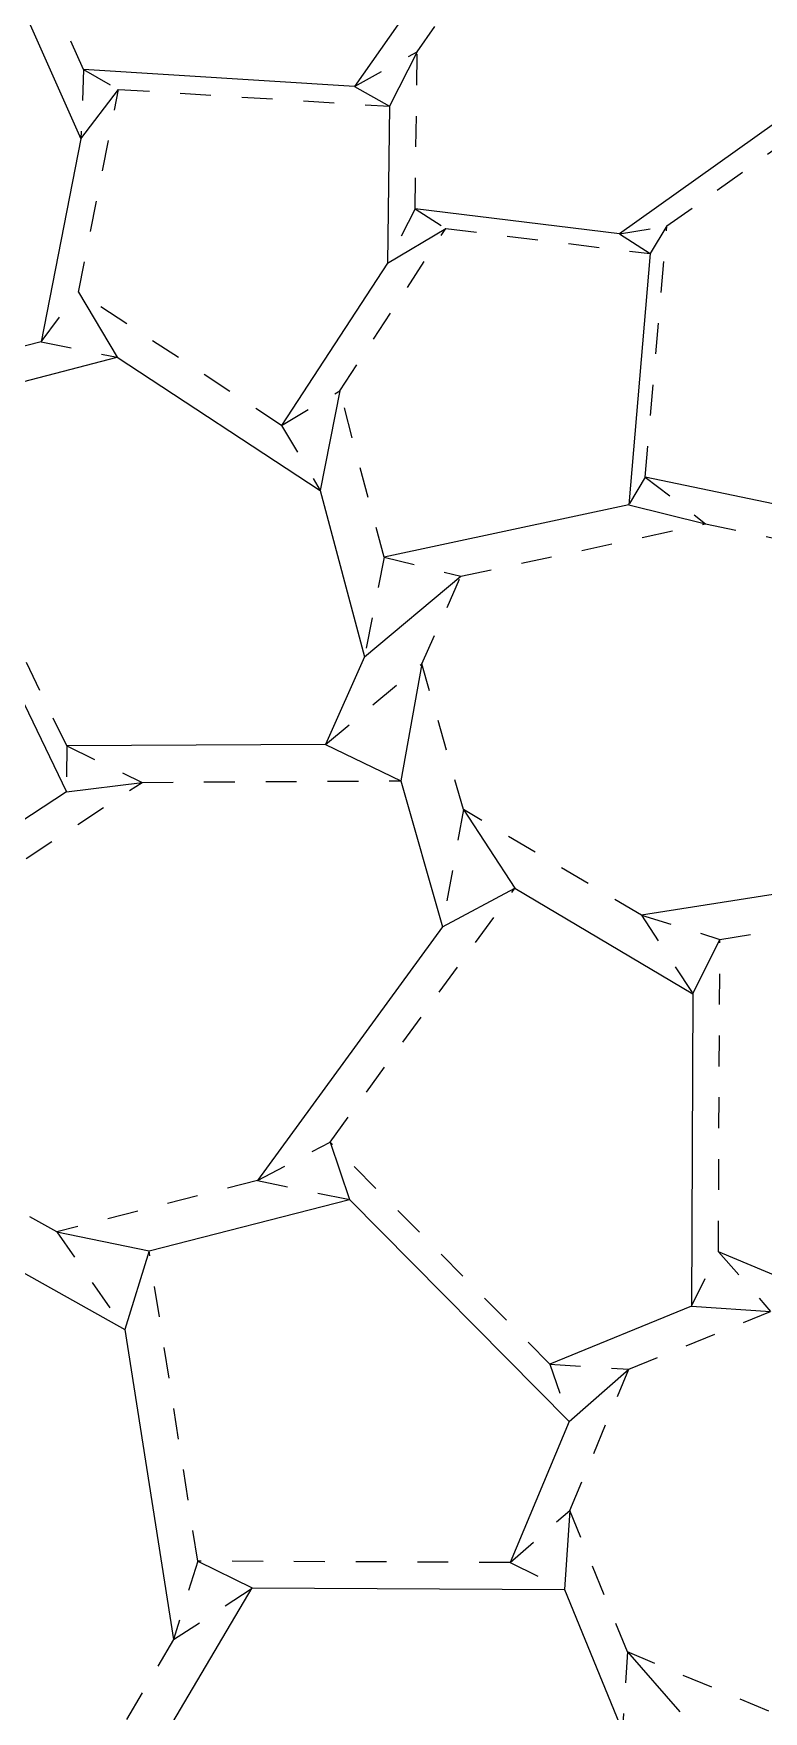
# Model space of a CAD drawing. Extents: x -8 to 221, y -288 to -9.
# Drawn here: x 81.3 to 106.3, y -159.8 to -102.3 of the extents above; entities that cross this region are included whole.
import ezdxf

# ---------------------------------------------------------------- set-up
doc = ezdxf.new("R2010")
doc.units = 0
for name, pattern in [('AI-LINETYPE-100', [2.116667, 1.058333, -1.058333]), ('AI-LINETYPE-103', [2.116667, 1.058333, -1.058333]), ('AI-LINETYPE-124', [2.116667, 1.058333, -1.058333]), ('AI-LINETYPE-125', [2.116667, 1.058333, -1.058333]), ('AI-LINETYPE-127', [2.116667, 1.058333, -1.058333]), ('AI-LINETYPE-128', [2.116667, 1.058333, -1.058333]), ('AI-LINETYPE-137', [2.116667, 1.058333, -1.058333]), ('AI-LINETYPE-138', [2.116667, 1.058333, -1.058333]), ('AI-LINETYPE-145', [2.116667, 1.058333, -1.058333]), ('AI-LINETYPE-158', [2.116667, 1.058333, -1.058333]), ('AI-LINETYPE-159', [2.116667, 1.058333, -1.058333]), ('AI-LINETYPE-160', [2.116667, 1.058333, -1.058333]), ('AI-LINETYPE-161', [2.116667, 1.058333, -1.058333]), ('AI-LINETYPE-22', [2.116667, 1.058333, -1.058333]), ('AI-LINETYPE-24', [2.116667, 1.058333, -1.058333]), ('AI-LINETYPE-35', [2.116667, 1.058333, -1.058333]), ('AI-LINETYPE-353', [2.116667, 1.058333, -1.058333]), ('AI-LINETYPE-354', [2.116667, 1.058333, -1.058333]), ('AI-LINETYPE-355', [2.116667, 1.058333, -1.058333]), ('AI-LINETYPE-356', [2.116667, 1.058333, -1.058333]), ('AI-LINETYPE-357', [2.116667, 1.058333, -1.058333]), ('AI-LINETYPE-36', [2.116667, 1.058333, -1.058333]), ('AI-LINETYPE-365', [2.116667, 1.058333, -1.058333]), ('AI-LINETYPE-366', [2.116667, 1.058333, -1.058333]), ('AI-LINETYPE-367', [2.116667, 1.058333, -1.058333]), ('AI-LINETYPE-374', [2.116667, 1.058333, -1.058333]), ('AI-LINETYPE-375', [2.116667, 1.058333, -1.058333]), ('AI-LINETYPE-385', [2.116667, 1.058333, -1.058333]), ('AI-LINETYPE-386', [2.116667, 1.058333, -1.058333]), ('AI-LINETYPE-387', [2.116667, 1.058333, -1.058333]), ('AI-LINETYPE-388', [2.116667, 1.058333, -1.058333]), ('AI-LINETYPE-392', [2.116667, 1.058333, -1.058333]), ('AI-LINETYPE-393', [2.116667, 1.058333, -1.058333]), ('AI-LINETYPE-394', [2.116667, 1.058333, -1.058333]), ('AI-LINETYPE-41', [2.116667, 1.058333, -1.058333]), ('AI-LINETYPE-419', [2.116667, 1.058333, -1.058333]), ('AI-LINETYPE-42', [2.116667, 1.058333, -1.058333]), ('AI-LINETYPE-420', [2.116667, 1.058333, -1.058333]), ('AI-LINETYPE-421', [2.116667, 1.058333, -1.058333]), ('AI-LINETYPE-43', [2.116667, 1.058333, -1.058333]), ('AI-LINETYPE-436', [2.116667, 1.058333, -1.058333]), ('AI-LINETYPE-437', [2.116667, 1.058333, -1.058333]), ('AI-LINETYPE-438', [2.116667, 1.058333, -1.058333]), ('AI-LINETYPE-457', [2.116667, 1.058333, -1.058333]), ('AI-LINETYPE-458', [2.116667, 1.058333, -1.058333]), ('AI-LINETYPE-459', [2.116667, 1.058333, -1.058333]), ('AI-LINETYPE-463', [2.116667, 1.058333, -1.058333]), ('AI-LINETYPE-472', [2.116667, 1.058333, -1.058333]), ('AI-LINETYPE-473', [2.116667, 1.058333, -1.058333]), ('AI-LINETYPE-474', [2.116667, 1.058333, -1.058333]), ('AI-LINETYPE-483', [2.116667, 1.058333, -1.058333]), ('AI-LINETYPE-494', [2.116667, 1.058333, -1.058333]), ('AI-LINETYPE-52', [2.116667, 1.058333, -1.058333]), ('AI-LINETYPE-53', [2.116667, 1.058333, -1.058333]), ('AI-LINETYPE-54', [2.116667, 1.058333, -1.058333]), ('AI-LINETYPE-55', [2.116667, 1.058333, -1.058333]), ('AI-LINETYPE-56', [2.116667, 1.058333, -1.058333]), ('AI-LINETYPE-58', [2.116667, 1.058333, -1.058333]), ('AI-LINETYPE-82', [2.116667, 1.058333, -1.058333]), ('AI-LINETYPE-84', [2.116667, 1.058333, -1.058333]), ('AI-LINETYPE-85', [2.116667, 1.058333, -1.058333]), ('AI-LINETYPE-86', [2.116667, 1.058333, -1.058333]), ('AI-LINETYPE-87', [2.116667, 1.058333, -1.058333]), ('AI-LINETYPE-98', [2.116667, 1.058333, -1.058333]), ('AI-LINETYPE-99', [2.116667, 1.058333, -1.058333])]:
    doc.linetypes.add(name, pattern=pattern)
doc.layers.add('MOUNTAINLINE', color=7, linetype='CONTINUOUS')
doc.layers.add('VALLEYLINE', color=7, linetype='CONTINUOUS')

# ---------------------------------------------------------------- blocks, each defined once
blk = doc.blocks.new('BLOCK_29')
at = {"layer": 'VALLEYLINE', "color": 29}
blk.add_lwpolyline([(95.891, -99.01), (92.336, -104.088)], dxfattribs=at)
blk = doc.blocks.new('BLOCK_30')
at = {"layer": 'VALLEYLINE', "color": 29}
blk.add_lwpolyline([(92.336, -104.088), (83.045, -103.51)], dxfattribs=at)
blk = doc.blocks.new('BLOCK_31')
at = {"layer": 'VALLEYLINE', "color": 29}
blk.add_lwpolyline([(80.215, -99.709), (82.958, -105.891)], dxfattribs=at)
blk = doc.blocks.new('BLOCK_32')
at = {"layer": 'VALLEYLINE', "color": 29}
blk.add_lwpolyline([(82.958, -105.891), (81.59, -112.836)], dxfattribs=at)
blk = doc.blocks.new('BLOCK_37')
at = {"layer": 'VALLEYLINE', "color": 29}
blk.add_lwpolyline([(108.072, -104.406), (101.418, -109.137)], dxfattribs=at)
blk = doc.blocks.new('BLOCK_38')
at = {"layer": 'VALLEYLINE', "color": 29}
blk.add_lwpolyline([(101.418, -109.137), (94.41, -108.28)], dxfattribs=at)
blk = doc.blocks.new('BLOCK_45')
at = {"layer": 'VALLEYLINE', "color": 29}
blk.add_lwpolyline([(93.537, -104.77), (93.465, -110.15)], dxfattribs=at)
blk = doc.blocks.new('BLOCK_46')
at = {"layer": 'VALLEYLINE', "color": 29}
blk.add_lwpolyline([(93.465, -110.15), (89.835, -115.707)], dxfattribs=at)
blk = doc.blocks.new('BLOCK_56')
at = {"layer": 'VALLEYLINE', "color": 29}
blk.add_lwpolyline([(106.951, -118.443), (102.297, -117.474)], dxfattribs=at)
blk = doc.blocks.new('BLOCK_57')
at = {"layer": 'VALLEYLINE', "color": 29}
blk.add_lwpolyline([(102.466, -109.818), (101.729, -118.422)], dxfattribs=at)
blk = doc.blocks.new('BLOCK_58')
at = {"layer": 'VALLEYLINE', "color": 29}
blk.add_lwpolyline([(101.729, -118.422), (93.348, -120.22)], dxfattribs=at)
blk = doc.blocks.new('BLOCK_64')
at = {"layer": 'VALLEYLINE', "color": 29}
blk.add_lwpolyline([(84.201, -113.367), (91.157, -117.937)], dxfattribs=at)
blk = doc.blocks.new('BLOCK_65')
at = {"layer": 'VALLEYLINE', "color": 29}
blk.add_lwpolyline([(91.157, -117.937), (92.677, -123.638)], dxfattribs=at)
blk = doc.blocks.new('BLOCK_66')
at = {"layer": 'VALLEYLINE', "color": 29}
blk.add_lwpolyline([(92.677, -123.638), (91.339, -126.64)], dxfattribs=at)
blk = doc.blocks.new('BLOCK_67')
at = {"layer": 'VALLEYLINE', "color": 29}
blk.add_lwpolyline([(91.339, -126.64), (82.472, -126.688)], dxfattribs=at)
blk = doc.blocks.new('BLOCK_68')
at = {"layer": 'VALLEYLINE', "color": 29}
blk.add_lwpolyline([(76.953, -115.247), (84.201, -113.367)], dxfattribs=at)
blk = doc.blocks.new('BLOCK_76')
at = {"layer": 'VALLEYLINE', "color": 29}
blk.add_lwpolyline([(76.945, -116.819), (82.465, -128.26)], dxfattribs=at)
blk = doc.blocks.new('BLOCK_77')
at = {"layer": 'VALLEYLINE', "color": 29}
blk.add_lwpolyline([(82.465, -128.26), (78.489, -130.865)], dxfattribs=at)
blk = doc.blocks.new('BLOCK_91')
at = {"layer": 'VALLEYLINE', "color": 29}
blk.add_lwpolyline([(112.79, -130.815), (102.161, -132.483)], dxfattribs=at)
blk = doc.blocks.new('BLOCK_108')
at = {"layer": 'VALLEYLINE', "color": 29}
blk.add_lwpolyline([(93.923, -127.884), (95.343, -132.879)], dxfattribs=at)
blk = doc.blocks.new('BLOCK_109')
at = {"layer": 'VALLEYLINE', "color": 29}
blk.add_lwpolyline([(95.343, -132.879), (89.005, -141.575)], dxfattribs=at)
blk = doc.blocks.new('BLOCK_124')
at = {"layer": 'VALLEYLINE', "color": 29}
blk.add_lwpolyline([(97.831, -131.562), (103.931, -135.176)], dxfattribs=at)
blk = doc.blocks.new('BLOCK_125')
at = {"layer": 'VALLEYLINE', "color": 29}
blk.add_lwpolyline([(103.931, -135.176), (103.879, -145.879)], dxfattribs=at)
blk = doc.blocks.new('BLOCK_126')
at = {"layer": 'VALLEYLINE', "color": 29}
blk.add_lwpolyline([(103.879, -145.879), (99.026, -147.862)], dxfattribs=at)
blk = doc.blocks.new('BLOCK_134')
at = {"layer": 'VALLEYLINE', "color": 29}
blk.add_lwpolyline([(109.635, -146.044), (104.801, -144.015)], dxfattribs=at)
blk = doc.blocks.new('BLOCK_142')
at = {"layer": 'VALLEYLINE', "color": 29}
blk.add_lwpolyline([(92.161, -142.228), (99.693, -149.832)], dxfattribs=at)
blk = doc.blocks.new('BLOCK_143')
at = {"layer": 'VALLEYLINE', "color": 29}
blk.add_lwpolyline([(99.693, -149.832), (97.664, -154.665)], dxfattribs=at)
blk = doc.blocks.new('BLOCK_144')
at = {"layer": 'VALLEYLINE', "color": 29}
blk.add_lwpolyline([(85.293, -143.985), (92.161, -142.228)], dxfattribs=at)
blk = doc.blocks.new('BLOCK_154')
at = {"layer": 'VALLEYLINE', "color": 29}
blk.add_lwpolyline([(79.929, -144.148), (84.464, -146.676)], dxfattribs=at)
blk = doc.blocks.new('BLOCK_155')
at = {"layer": 'VALLEYLINE', "color": 29}
blk.add_lwpolyline([(84.464, -146.676), (86.133, -157.306)], dxfattribs=at)
blk = doc.blocks.new('BLOCK_173')
at = {"layer": 'VALLEYLINE', "color": 29}
blk.add_lwpolyline([(99.528, -155.587), (101.511, -160.44)], dxfattribs=at)
blk = doc.blocks.new('BLOCK_174')
at = {"layer": 'VALLEYLINE', "color": 29}
blk.add_lwpolyline([(85.211, -161.635), (88.825, -155.536)], dxfattribs=at)
blk = doc.blocks.new('BLOCK_175')
at = {"layer": 'VALLEYLINE', "color": 29}
blk.add_lwpolyline([(88.825, -155.536), (99.528, -155.587)], dxfattribs=at)
blk = doc.blocks.new('BLOCK_350')
at = {"layer": 'VALLEYLINE', "color": 29}
blk.add_lwpolyline([(92.336, -104.088), (93.537, -104.77)], dxfattribs=at)
blk = doc.blocks.new('BLOCK_352')
at = {"layer": 'VALLEYLINE', "color": 29}
blk.add_lwpolyline([(82.958, -105.891), (84.246, -104.192)], dxfattribs=at)
blk = doc.blocks.new('BLOCK_362')
at = {"layer": 'VALLEYLINE', "color": 29}
blk.add_lwpolyline([(101.418, -109.137), (102.466, -109.818)], dxfattribs=at)
blk = doc.blocks.new('BLOCK_363')
at = {"layer": 'VALLEYLINE', "color": 29}
blk.add_lwpolyline([(94.482, -102.9), (93.537, -104.77)], dxfattribs=at)
blk = doc.blocks.new('BLOCK_369')
at = {"layer": 'VALLEYLINE', "color": 29}
blk.add_lwpolyline([(93.465, -110.15), (95.458, -108.96)], dxfattribs=at)
blk = doc.blocks.new('BLOCK_370')
at = {"layer": 'VALLEYLINE', "color": 29}
blk.add_lwpolyline([(82.878, -111.137), (84.201, -113.367)], dxfattribs=at)
blk = doc.blocks.new('BLOCK_381')
at = {"layer": 'VALLEYLINE', "color": 29}
blk.add_lwpolyline([(103.035, -108.87), (102.466, -109.818)], dxfattribs=at)
blk = doc.blocks.new('BLOCK_382')
at = {"layer": 'VALLEYLINE', "color": 29}
blk.add_lwpolyline([(101.729, -118.422), (104.361, -119.075)], dxfattribs=at)
blk = doc.blocks.new('BLOCK_383')
at = {"layer": 'VALLEYLINE', "color": 29}
blk.add_lwpolyline([(91.828, -114.518), (91.157, -117.937)], dxfattribs=at)
blk = doc.blocks.new('BLOCK_387')
at = {"layer": 'VALLEYLINE', "color": 29}
blk.add_lwpolyline([(92.677, -123.638), (95.98, -120.872)], dxfattribs=at)
blk = doc.blocks.new('BLOCK_388')
at = {"layer": 'VALLEYLINE', "color": 29}
blk.add_lwpolyline([(91.339, -126.64), (93.923, -127.884)], dxfattribs=at)
blk = doc.blocks.new('BLOCK_398')
at = {"layer": 'VALLEYLINE', "color": 29}
blk.add_lwpolyline([(82.465, -128.26), (85.056, -127.933)], dxfattribs=at)
blk = doc.blocks.new('BLOCK_414')
at = {"layer": 'VALLEYLINE', "color": 29}
blk.add_lwpolyline([(96.062, -128.869), (97.831, -131.562)], dxfattribs=at)
blk = doc.blocks.new('BLOCK_415')
at = {"layer": 'VALLEYLINE', "color": 29}
blk.add_lwpolyline([(94.642, -123.874), (93.923, -127.884)], dxfattribs=at)
blk = doc.blocks.new('BLOCK_429')
at = {"layer": 'VALLEYLINE', "color": 29}
blk.add_lwpolyline([(95.343, -132.879), (97.831, -131.562)], dxfattribs=at)
blk = doc.blocks.new('BLOCK_430')
at = {"layer": 'VALLEYLINE', "color": 29}
blk.add_lwpolyline([(82.137, -143.332), (85.293, -143.985)], dxfattribs=at)
blk = doc.blocks.new('BLOCK_450')
at = {"layer": 'VALLEYLINE', "color": 29}
blk.add_lwpolyline([(103.931, -135.176), (104.852, -133.312)], dxfattribs=at)
blk = doc.blocks.new('BLOCK_451')
at = {"layer": 'VALLEYLINE', "color": 29}
blk.add_lwpolyline([(103.879, -145.879), (106.591, -146.06)], dxfattribs=at)
blk = doc.blocks.new('BLOCK_452')
at = {"layer": 'VALLEYLINE', "color": 29}
blk.add_lwpolyline([(91.495, -140.258), (92.161, -142.228)], dxfattribs=at)
blk = doc.blocks.new('BLOCK_464')
at = {"layer": 'VALLEYLINE', "color": 29}
blk.add_lwpolyline([(99.693, -149.832), (101.738, -148.043)], dxfattribs=at)
blk = doc.blocks.new('BLOCK_465')
at = {"layer": 'VALLEYLINE', "color": 29}
blk.add_lwpolyline([(86.961, -154.615), (88.825, -155.536)], dxfattribs=at)
blk = doc.blocks.new('BLOCK_466')
at = {"layer": 'VALLEYLINE', "color": 29}
blk.add_lwpolyline([(85.293, -143.985), (84.464, -146.676)], dxfattribs=at)
blk = doc.blocks.new('BLOCK_485')
at = {"layer": 'VALLEYLINE', "color": 29}
blk.add_lwpolyline([(101.691, -157.729), (103.481, -159.774)], dxfattribs=at)
blk = doc.blocks.new('BLOCK_486')
at = {"layer": 'VALLEYLINE', "color": 29}
blk.add_lwpolyline([(99.709, -152.876), (99.528, -155.587)], dxfattribs=at)
blk = doc.blocks.new('BLOCK_647')
at = {"layer": 'MOUNTAINLINE', "color": 29, "linetype": 'AI-LINETYPE-22'}
blk.add_lwpolyline([(83.045, -103.51), (80.303, -97.328)], dxfattribs=at)
blk = doc.blocks.new('BLOCK_649')
at = {"layer": 'MOUNTAINLINE', "color": 29, "linetype": 'AI-LINETYPE-24'}
blk.add_lwpolyline([(81.59, -112.836), (74.342, -114.716)], dxfattribs=at)
blk = doc.blocks.new('BLOCK_660')
at = {"layer": 'MOUNTAINLINE', "color": 29, "linetype": 'AI-LINETYPE-35'}
blk.add_lwpolyline([(94.41, -108.28), (94.482, -102.9)], dxfattribs=at)
blk = doc.blocks.new('BLOCK_661')
at = {"layer": 'MOUNTAINLINE', "color": 29, "linetype": 'AI-LINETYPE-36'}
blk.add_lwpolyline([(94.482, -102.9), (98.037, -97.823)], dxfattribs=at)
blk = doc.blocks.new('BLOCK_666')
at = {"layer": 'MOUNTAINLINE', "color": 29, "linetype": 'AI-LINETYPE-41'}
blk.add_lwpolyline([(84.246, -104.192), (93.537, -104.77)], dxfattribs=at)
blk = doc.blocks.new('BLOCK_667')
at = {"layer": 'MOUNTAINLINE', "color": 29, "linetype": 'AI-LINETYPE-42'}
blk.add_lwpolyline([(89.835, -115.707), (82.878, -111.137)], dxfattribs=at)
blk = doc.blocks.new('BLOCK_668')
at = {"layer": 'MOUNTAINLINE', "color": 29, "linetype": 'AI-LINETYPE-43'}
blk.add_lwpolyline([(82.878, -111.137), (84.246, -104.192)], dxfattribs=at)
blk = doc.blocks.new('BLOCK_677')
at = {"layer": 'MOUNTAINLINE', "color": 29, "linetype": 'AI-LINETYPE-52'}
blk.add_lwpolyline([(103.035, -108.87), (109.688, -104.139)], dxfattribs=at)
blk = doc.blocks.new('BLOCK_678')
at = {"layer": 'MOUNTAINLINE', "color": 29, "linetype": 'AI-LINETYPE-53'}
blk.add_lwpolyline([(102.297, -117.474), (103.035, -108.87)], dxfattribs=at)
blk = doc.blocks.new('BLOCK_679')
at = {"layer": 'MOUNTAINLINE', "color": 29, "linetype": 'AI-LINETYPE-54'}
blk.add_lwpolyline([(93.348, -120.22), (91.828, -114.518)], dxfattribs=at)
blk = doc.blocks.new('BLOCK_680')
at = {"layer": 'MOUNTAINLINE', "color": 29, "linetype": 'AI-LINETYPE-55'}
blk.add_lwpolyline([(91.828, -114.518), (95.458, -108.96)], dxfattribs=at)
blk = doc.blocks.new('BLOCK_681')
at = {"layer": 'MOUNTAINLINE', "color": 29, "linetype": 'AI-LINETYPE-56'}
blk.add_lwpolyline([(95.458, -108.96), (102.466, -109.818)], dxfattribs=at)
blk = doc.blocks.new('BLOCK_683')
at = {"layer": 'MOUNTAINLINE', "color": 29, "linetype": 'AI-LINETYPE-58'}
blk.add_lwpolyline([(82.472, -126.688), (76.953, -115.247)], dxfattribs=at)
blk = doc.blocks.new('BLOCK_707')
at = {"layer": 'MOUNTAINLINE', "color": 29, "linetype": 'AI-LINETYPE-82'}
blk.add_lwpolyline([(104.361, -119.075), (109.015, -120.044)], dxfattribs=at)
blk = doc.blocks.new('BLOCK_709')
at = {"layer": 'MOUNTAINLINE', "color": 29, "linetype": 'AI-LINETYPE-84'}
blk.add_lwpolyline([(102.161, -132.483), (96.062, -128.869)], dxfattribs=at)
blk = doc.blocks.new('BLOCK_710')
at = {"layer": 'MOUNTAINLINE', "color": 29, "linetype": 'AI-LINETYPE-85'}
blk.add_lwpolyline([(96.062, -128.869), (94.642, -123.874)], dxfattribs=at)
blk = doc.blocks.new('BLOCK_711')
at = {"layer": 'MOUNTAINLINE', "color": 29, "linetype": 'AI-LINETYPE-86'}
blk.add_lwpolyline([(94.642, -123.874), (95.98, -120.872)], dxfattribs=at)
blk = doc.blocks.new('BLOCK_712')
at = {"layer": 'MOUNTAINLINE', "color": 29, "linetype": 'AI-LINETYPE-87'}
blk.add_lwpolyline([(95.98, -120.872), (104.361, -119.075)], dxfattribs=at)
blk = doc.blocks.new('BLOCK_723')
at = {"layer": 'MOUNTAINLINE', "color": 29, "linetype": 'AI-LINETYPE-98'}
blk.add_lwpolyline([(85.056, -127.933), (93.923, -127.884)], dxfattribs=at)
blk = doc.blocks.new('BLOCK_724')
at = {"layer": 'MOUNTAINLINE', "color": 29, "linetype": 'AI-LINETYPE-99'}
blk.add_lwpolyline([(89.005, -141.575), (82.137, -143.332)], dxfattribs=at)
blk = doc.blocks.new('BLOCK_725')
at = {"layer": 'MOUNTAINLINE', "color": 29, "linetype": 'AI-LINETYPE-100'}
blk.add_lwpolyline([(82.137, -143.332), (77.601, -140.803)], dxfattribs=at)
blk = doc.blocks.new('BLOCK_728')
at = {"layer": 'MOUNTAINLINE', "color": 29, "linetype": 'AI-LINETYPE-103'}
blk.add_lwpolyline([(81.08, -130.538), (85.056, -127.933)], dxfattribs=at)
blk = doc.blocks.new('BLOCK_749')
at = {"layer": 'MOUNTAINLINE', "color": 29, "linetype": 'AI-LINETYPE-124'}
blk.add_lwpolyline([(99.026, -147.862), (91.495, -140.258)], dxfattribs=at)
blk = doc.blocks.new('BLOCK_750')
at = {"layer": 'MOUNTAINLINE', "color": 29, "linetype": 'AI-LINETYPE-125'}
blk.add_lwpolyline([(91.495, -140.258), (97.831, -131.562)], dxfattribs=at)
blk = doc.blocks.new('BLOCK_752')
at = {"layer": 'MOUNTAINLINE', "color": 29, "linetype": 'AI-LINETYPE-127'}
blk.add_lwpolyline([(104.852, -133.312), (115.483, -131.644)], dxfattribs=at)
blk = doc.blocks.new('BLOCK_753')
at = {"layer": 'MOUNTAINLINE', "color": 29, "linetype": 'AI-LINETYPE-128'}
blk.add_lwpolyline([(104.801, -144.015), (104.852, -133.312)], dxfattribs=at)
blk = doc.blocks.new('BLOCK_762')
at = {"layer": 'MOUNTAINLINE', "color": 29, "linetype": 'AI-LINETYPE-137'}
blk.add_lwpolyline([(97.664, -154.665), (86.961, -154.615)], dxfattribs=at)
blk = doc.blocks.new('BLOCK_763')
at = {"layer": 'MOUNTAINLINE', "color": 29, "linetype": 'AI-LINETYPE-138'}
blk.add_lwpolyline([(86.961, -154.615), (85.293, -143.985)], dxfattribs=at)
blk = doc.blocks.new('BLOCK_770')
at = {"layer": 'MOUNTAINLINE', "color": 29, "linetype": 'AI-LINETYPE-145'}
blk.add_lwpolyline([(86.133, -157.306), (82.518, -163.405)], dxfattribs=at)
blk = doc.blocks.new('BLOCK_783')
at = {"layer": 'MOUNTAINLINE', "color": 29, "linetype": 'AI-LINETYPE-158'}
blk.add_lwpolyline([(106.525, -159.758), (101.691, -157.729)], dxfattribs=at)
blk = doc.blocks.new('BLOCK_784')
at = {"layer": 'MOUNTAINLINE', "color": 29, "linetype": 'AI-LINETYPE-159'}
blk.add_lwpolyline([(101.691, -157.729), (99.709, -152.876)], dxfattribs=at)
blk = doc.blocks.new('BLOCK_785')
at = {"layer": 'MOUNTAINLINE', "color": 29, "linetype": 'AI-LINETYPE-160'}
blk.add_lwpolyline([(99.709, -152.876), (101.738, -148.043)], dxfattribs=at)
blk = doc.blocks.new('BLOCK_786')
at = {"layer": 'MOUNTAINLINE', "color": 29, "linetype": 'AI-LINETYPE-161'}
blk.add_lwpolyline([(101.738, -148.043), (106.591, -146.06)], dxfattribs=at)
blk = doc.blocks.new('BLOCK_978')
at = {"layer": 'MOUNTAINLINE', "color": 29, "linetype": 'AI-LINETYPE-353'}
blk.add_lwpolyline([(92.336, -104.088), (94.482, -102.9)], dxfattribs=at)
blk = doc.blocks.new('BLOCK_979')
at = {"layer": 'MOUNTAINLINE', "color": 29, "linetype": 'AI-LINETYPE-354'}
blk.add_lwpolyline([(83.045, -103.51), (84.246, -104.192)], dxfattribs=at)
blk = doc.blocks.new('BLOCK_980')
at = {"layer": 'MOUNTAINLINE', "color": 29, "linetype": 'AI-LINETYPE-355'}
blk.add_lwpolyline([(83.045, -103.51), (82.958, -105.891)], dxfattribs=at)
blk = doc.blocks.new('BLOCK_981')
at = {"layer": 'MOUNTAINLINE', "color": 29, "linetype": 'AI-LINETYPE-356'}
blk.add_lwpolyline([(81.59, -112.836), (82.878, -111.137)], dxfattribs=at)
blk = doc.blocks.new('BLOCK_982')
at = {"layer": 'MOUNTAINLINE', "color": 29, "linetype": 'AI-LINETYPE-357'}
blk.add_lwpolyline([(81.59, -112.836), (84.201, -113.367)], dxfattribs=at)
blk = doc.blocks.new('BLOCK_990')
at = {"layer": 'MOUNTAINLINE', "color": 29, "linetype": 'AI-LINETYPE-365'}
blk.add_lwpolyline([(101.418, -109.137), (103.035, -108.87)], dxfattribs=at)
blk = doc.blocks.new('BLOCK_991')
at = {"layer": 'MOUNTAINLINE', "color": 29, "linetype": 'AI-LINETYPE-366'}
blk.add_lwpolyline([(94.41, -108.28), (95.458, -108.96)], dxfattribs=at)
blk = doc.blocks.new('BLOCK_992')
at = {"layer": 'MOUNTAINLINE', "color": 29, "linetype": 'AI-LINETYPE-367'}
blk.add_lwpolyline([(94.41, -108.28), (93.465, -110.15)], dxfattribs=at)
blk = doc.blocks.new('BLOCK_999')
at = {"layer": 'MOUNTAINLINE', "color": 29, "linetype": 'AI-LINETYPE-374'}
blk.add_lwpolyline([(89.835, -115.707), (91.828, -114.518)], dxfattribs=at)
blk = doc.blocks.new('BLOCK_1000')
at = {"layer": 'MOUNTAINLINE', "color": 29, "linetype": 'AI-LINETYPE-375'}
blk.add_lwpolyline([(89.835, -115.707), (91.157, -117.937)], dxfattribs=at)
blk = doc.blocks.new('BLOCK_1010')
at = {"layer": 'MOUNTAINLINE', "color": 29, "linetype": 'AI-LINETYPE-385'}
blk.add_lwpolyline([(102.297, -117.474), (104.361, -119.075)], dxfattribs=at)
blk = doc.blocks.new('BLOCK_1011')
at = {"layer": 'MOUNTAINLINE', "color": 29, "linetype": 'AI-LINETYPE-386'}
blk.add_lwpolyline([(102.297, -117.474), (101.729, -118.422)], dxfattribs=at)
blk = doc.blocks.new('BLOCK_1012')
at = {"layer": 'MOUNTAINLINE', "color": 29, "linetype": 'AI-LINETYPE-387'}
blk.add_lwpolyline([(93.348, -120.22), (95.98, -120.872)], dxfattribs=at)
blk = doc.blocks.new('BLOCK_1013')
at = {"layer": 'MOUNTAINLINE', "color": 29, "linetype": 'AI-LINETYPE-388'}
blk.add_lwpolyline([(93.348, -120.22), (92.677, -123.638)], dxfattribs=at)
blk = doc.blocks.new('BLOCK_1017')
at = {"layer": 'MOUNTAINLINE', "color": 29, "linetype": 'AI-LINETYPE-392'}
blk.add_lwpolyline([(91.339, -126.64), (94.642, -123.874)], dxfattribs=at)
blk = doc.blocks.new('BLOCK_1018')
at = {"layer": 'MOUNTAINLINE', "color": 29, "linetype": 'AI-LINETYPE-393'}
blk.add_lwpolyline([(82.472, -126.688), (85.056, -127.933)], dxfattribs=at)
blk = doc.blocks.new('BLOCK_1019')
at = {"layer": 'MOUNTAINLINE', "color": 29, "linetype": 'AI-LINETYPE-394'}
blk.add_lwpolyline([(82.472, -126.688), (82.465, -128.26)], dxfattribs=at)
blk = doc.blocks.new('BLOCK_1044')
at = {"layer": 'MOUNTAINLINE', "color": 29, "linetype": 'AI-LINETYPE-419'}
blk.add_lwpolyline([(102.161, -132.483), (104.852, -133.312)], dxfattribs=at)
blk = doc.blocks.new('BLOCK_1045')
at = {"layer": 'MOUNTAINLINE', "color": 29, "linetype": 'AI-LINETYPE-420'}
blk.add_lwpolyline([(102.161, -132.483), (103.931, -135.176)], dxfattribs=at)
blk = doc.blocks.new('BLOCK_1046')
at = {"layer": 'MOUNTAINLINE', "color": 29, "linetype": 'AI-LINETYPE-421'}
blk.add_lwpolyline([(96.062, -128.869), (95.343, -132.879)], dxfattribs=at)
blk = doc.blocks.new('BLOCK_1061')
at = {"layer": 'MOUNTAINLINE', "color": 29, "linetype": 'AI-LINETYPE-436'}
blk.add_lwpolyline([(89.005, -141.575), (91.495, -140.258)], dxfattribs=at)
blk = doc.blocks.new('BLOCK_1062')
at = {"layer": 'MOUNTAINLINE', "color": 29, "linetype": 'AI-LINETYPE-437'}
blk.add_lwpolyline([(89.005, -141.575), (92.161, -142.228)], dxfattribs=at)
blk = doc.blocks.new('BLOCK_1063')
at = {"layer": 'MOUNTAINLINE', "color": 29, "linetype": 'AI-LINETYPE-438'}
blk.add_lwpolyline([(82.137, -143.332), (84.464, -146.676)], dxfattribs=at)
blk = doc.blocks.new('BLOCK_1082')
at = {"layer": 'MOUNTAINLINE', "color": 29, "linetype": 'AI-LINETYPE-457'}
blk.add_lwpolyline([(103.879, -145.879), (104.801, -144.015)], dxfattribs=at)
blk = doc.blocks.new('BLOCK_1083')
at = {"layer": 'MOUNTAINLINE', "color": 29, "linetype": 'AI-LINETYPE-458'}
blk.add_lwpolyline([(99.026, -147.862), (101.738, -148.043)], dxfattribs=at)
blk = doc.blocks.new('BLOCK_1084')
at = {"layer": 'MOUNTAINLINE', "color": 29, "linetype": 'AI-LINETYPE-459'}
blk.add_lwpolyline([(99.026, -147.862), (99.693, -149.832)], dxfattribs=at)
blk = doc.blocks.new('BLOCK_1088')
at = {"layer": 'MOUNTAINLINE', "color": 29, "linetype": 'AI-LINETYPE-463'}
blk.add_lwpolyline([(104.801, -144.015), (106.591, -146.06)], dxfattribs=at)
blk = doc.blocks.new('BLOCK_1097')
at = {"layer": 'MOUNTAINLINE', "color": 29, "linetype": 'AI-LINETYPE-472'}
blk.add_lwpolyline([(97.664, -154.665), (99.709, -152.876)], dxfattribs=at)
blk = doc.blocks.new('BLOCK_1098')
at = {"layer": 'MOUNTAINLINE', "color": 29, "linetype": 'AI-LINETYPE-473'}
blk.add_lwpolyline([(97.664, -154.665), (99.528, -155.587)], dxfattribs=at)
blk = doc.blocks.new('BLOCK_1099')
at = {"layer": 'MOUNTAINLINE', "color": 29, "linetype": 'AI-LINETYPE-474'}
blk.add_lwpolyline([(86.961, -154.615), (86.133, -157.306)], dxfattribs=at)
blk = doc.blocks.new('BLOCK_1108')
at = {"layer": 'MOUNTAINLINE', "color": 29, "linetype": 'AI-LINETYPE-483'}
blk.add_lwpolyline([(86.133, -157.306), (88.825, -155.536)], dxfattribs=at)
blk = doc.blocks.new('BLOCK_1119')
at = {"layer": 'MOUNTAINLINE', "color": 29, "linetype": 'AI-LINETYPE-494'}
blk.add_lwpolyline([(101.691, -157.729), (101.511, -160.44)], dxfattribs=at)

msp = doc.modelspace()

# ---------------------------------------------------------------- block references
at = {"layer": 'MOUNTAINLINE'}
for name in ['BLOCK_647', 'BLOCK_661', 'BLOCK_978', 'BLOCK_660', 'BLOCK_980', 'BLOCK_979', 'BLOCK_668', 'BLOCK_666', 'BLOCK_677', 'BLOCK_992', 'BLOCK_991', 'BLOCK_680', 'BLOCK_681', 'BLOCK_990', 'BLOCK_678', 'BLOCK_981', 'BLOCK_667', 'BLOCK_649', 'BLOCK_982', 'BLOCK_999', 'BLOCK_679', 'BLOCK_683', 'BLOCK_1000', 'BLOCK_1011', 'BLOCK_1010', 'BLOCK_712', 'BLOCK_707', 'BLOCK_1013', 'BLOCK_1012', 'BLOCK_711', 'BLOCK_1017', 'BLOCK_710', 'BLOCK_1019', 'BLOCK_1018', 'BLOCK_728', 'BLOCK_723', 'BLOCK_1046', 'BLOCK_709', 'BLOCK_750', 'BLOCK_752', 'BLOCK_1044', 'BLOCK_1045', 'BLOCK_753', 'BLOCK_1061', 'BLOCK_749', 'BLOCK_725', 'BLOCK_724', 'BLOCK_1062', 'BLOCK_1063', 'BLOCK_763', 'BLOCK_1082', 'BLOCK_1088', 'BLOCK_786', 'BLOCK_1083', 'BLOCK_1084', 'BLOCK_785', 'BLOCK_1097', 'BLOCK_784', 'BLOCK_1099', 'BLOCK_762', 'BLOCK_1098', 'BLOCK_1108', 'BLOCK_770', 'BLOCK_1119', 'BLOCK_783']:
    msp.add_blockref(name, (0, 0), dxfattribs=at)
at = {"layer": 'VALLEYLINE'}
for name in ['BLOCK_29', 'BLOCK_31', 'BLOCK_363', 'BLOCK_30', 'BLOCK_352', 'BLOCK_350', 'BLOCK_37', 'BLOCK_45', 'BLOCK_32', 'BLOCK_38', 'BLOCK_369', 'BLOCK_362', 'BLOCK_381', 'BLOCK_46', 'BLOCK_57', 'BLOCK_370', 'BLOCK_68', 'BLOCK_64', 'BLOCK_383', 'BLOCK_76', 'BLOCK_56', 'BLOCK_65', 'BLOCK_58', 'BLOCK_382', 'BLOCK_387', 'BLOCK_66', 'BLOCK_415', 'BLOCK_67', 'BLOCK_388', 'BLOCK_398', 'BLOCK_108', 'BLOCK_77', 'BLOCK_414', 'BLOCK_91', 'BLOCK_429', 'BLOCK_124', 'BLOCK_109', 'BLOCK_450', 'BLOCK_125', 'BLOCK_452', 'BLOCK_144', 'BLOCK_142', 'BLOCK_430', 'BLOCK_154', 'BLOCK_466', 'BLOCK_134', 'BLOCK_126', 'BLOCK_451', 'BLOCK_155', 'BLOCK_464', 'BLOCK_143', 'BLOCK_486', 'BLOCK_465', 'BLOCK_174', 'BLOCK_175', 'BLOCK_173', 'BLOCK_485']:
    msp.add_blockref(name, (0, 0), dxfattribs=at)

doc.saveas('drawing.dxf')
